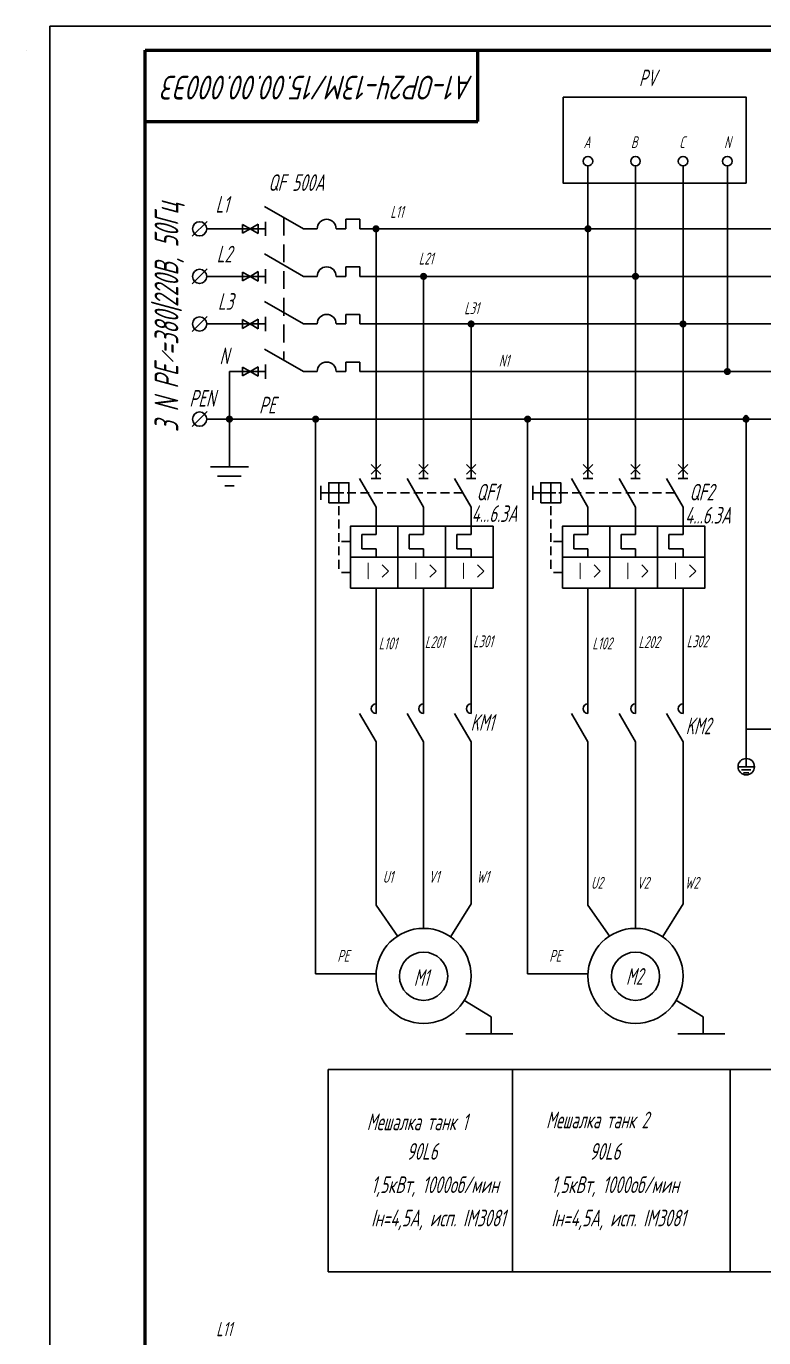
# Model space of a CAD drawing. Header units: millimetres. Extents: x 294 to 6216, y -3442 to 2720.
# Drawn here: x 303.2 to 458.4, y 533.6 to 809.3 of the extents above; entities that cross this region are included whole.
import ezdxf
from ezdxf.enums import TextEntityAlignment as Align

# ---------------------------------------------------------------- set-up
doc = ezdxf.new("R2010")
doc.units = ezdxf.units.MM
doc.header["$LTSCALE"] = 15
for name, pattern in [('DOT', [0.25, 0, -0.25]), ('HIDDEN', [0.375, 0.25, -0.125]), ('HIDDEN2', [0.1875, 0.125, -0.0625]), ('K5LT_BASIC', [0])]:
    doc.linetypes.add(name, pattern=pattern)
doc.layers.add('0.35 TEXT', color=7, linetype='Continuous', lineweight=35)
doc.layers.add('LWT 0.6', color=7, linetype='Continuous', lineweight=50)
doc.layers.add('ШТРИХОВАЯ', color=7, linetype='HIDDEN')
doc.layers.add('ШТРИХОВАЯ 2', color=7, linetype='HIDDEN2')
doc.styles.add('33', font='gost.shx', dxfattribs={"width": 0.75, "oblique": 15, "height": 2.5})
doc.styles.add('34', font='gost.shx', dxfattribs={"width": 0.75, "oblique": 15, "height": 3.5})
doc.styles.add('35', font='gost.shx', dxfattribs={"width": 0.75, "oblique": 15, "height": 5})

# ---------------------------------------------------------------- blocks, each defined once
blk = doc.blocks.new('Контактор 3 ф')
at = {"linetype": 'K5LT_BASIC'}
for p, q in [((0, 0), (0, -4.5)), ((10, 0), (10, -4.5)), ((20, 0), (20, -4.5)), ((0, -10.5), (-3.46, -4.5)), ((10, -10.5), (6.54, -4.5)), ((20, -10.5), (16.54, -4.5)), ((0, -10.5), (0, -15)), ((10, -10.5), (10, -15)), ((20, -10.5), (20, -15))]:
    blk.add_line(p, q, dxfattribs=at)
for centre in [(0, -3.5), (10, -3.5), (20, -3.5)]:
    blk.add_arc(centre, 1, 90, 270, dxfattribs=at)
blk = doc.blocks.new('QF+KK')
for p, q in [((0, 0), (0, -7.5)), ((10, 0), (10, -7.5)), ((20, 0), (20, -7.5)), ((-1, -6.54), (1, -4.54)), ((-1, -4.54), (1, -6.54)), ((9, -6.54), (11, -4.54)), ((9, -4.54), (11, -6.54)), ((19, -6.54), (21, -4.54)), ((19, -4.54), (21, -6.54)), ((0, -13.5), (-3.46, -7.5)), ((-1, -7.5), (1, -7.5)), ((10, -13.5), (6.54, -7.5)), ((9, -7.5), (11, -7.5)), ((20, -13.5), (16.54, -7.5)), ((19, -7.5), (21, -7.5)), ((-11.63, -11.98), (-11.63, -9.02)), ((-9.6, -10.5), (-11.63, -10.5)), ((-6.78, -10.5), (-9.95, -10.5)), ((-7.83, -8.38), (-7.83, -12.62)), ((0, -13.5), (0, -18)), ((10, -13.5), (10, -18)), ((20, -13.5), (20, -18)), ((0, -19.25), (-3, -19.25)), ((-3, -19.25), (-3, -22.25)), ((0, -18), (0, -19.25)), ((4.62, -17.5), (4.62, -24)), ((10, -19.25), (7, -19.25)), ((7, -19.25), (7, -22.25)), ((10, -18), (10, -19.25)), ((14.62, -17.5), (14.62, -24)), ((20, -19.25), (17, -19.25)), ((17, -19.25), (17, -22.25)), ((20, -18), (20, -19.25)), ((-3, -22.25), (0, -22.25)), ((0, -22.25), (0, -24)), ((4.62, -24), (4.62, -30.5)), ((7, -22.25), (10, -22.25)), ((10, -22.25), (10, -24)), ((14.62, -24), (14.62, -30.5)), ((17, -22.25), (20, -22.25)), ((20, -22.25), (20, -24)), ((1.29, -25.61), (2.6, -26.93)), ((2.6, -26.93), (1.29, -28.24)), ((11.31, -25.61), (12.63, -26.93)), ((12.63, -26.93), (11.31, -28.24)), ((21.37, -25.61), (22.68, -26.93)), ((22.68, -26.93), (21.37, -28.24)), ((0, -30.5), (0, -38)), ((10, -30.5), (10, -38)), ((20, -30.5), (20, -38))]:
    blk.add_line(p, q)
for points in [[(-9.95, -12.62), (-5.71, -12.62), (-5.71, -8.38), (-9.95, -8.38)], [(-5.38, -24), (24.62, -24), (24.62, -17.5), (-5.38, -17.5)], [(-5.38, -30.5), (24.62, -30.5), (24.62, -24), (-5.38, -24)]]:
    blk.add_lwpolyline(points, close=True)
at = {"layer": 'ШТРИХОВАЯ 2'}
for p, q in [((18.27, -10.5), (-7.83, -10.5)), ((-7.83, -10.5), (-7.83, -27.25)), ((-5.38, -20.75), (-7.83, -20.75)), ((-5.38, -27.25), (-7.83, -27.25))]:
    blk.add_line(p, q, dxfattribs=at)
at = {"layer": '0.35 TEXT', "style": '34', "width": 0.75}
for p in [(-2, -28.65), (8.03, -28.65), (18.08, -28.65)]:
    blk.add_text('I ', height=3.5, dxfattribs=at).set_placement(p)
blk = doc.blocks.new('11')
at = {"const_width": 0.75}
blk.add_lwpolyline([(-0.375, 0, 1), (0.375, 0, 1)], format="xyb", close=True, dxfattribs=at)
blk = doc.blocks.new('UZIEMIENIE')
for p, q in [((0, 0), (4.85, 0)), ((2.43, 0), (2.43, 2.43)), ((2.43, -0.92), (1.05, -0.92)), ((2.43, -1.78), (1.64, -1.78)), ((2.43, -0.92), (3.8, -0.92)), ((2.43, -1.78), (3.21, -1.78))]:
    blk.add_line(p, q)
blk.add_circle((2.43, 0), 2.43)

msp = doc.modelspace()

# ---------------------------------------------------------------- linework, layer by layer
for p, q in [((1569.213, 809.294, -0.02), (308.213, 809.294, -0.02)), ((308.213, 512.294, -0.02), (308.213, 809.294, -0.02)), ((308.213, 809.294, -0.02), (308.213, 215.294, -0.02)), ((308.213, 512.294, -0.02), (308.213, 809.294, -0.02)), ((308.213, 809.294, -0.02), (308.213, 215.294, -0.02)), ((303.213, 804.294, -0.02), (303.213, 804.294, -0.02)), ((421.396, 779.921, -0.02), (421.392, 766.714, -0.02)), ((431.398, 779.921, -0.02), (431.398, 756.714, -0.02)), ((441.398, 746.714, -0.02), (441.398, 779.921, -0.02)), ((361.532, 766.714, -0.02), (353.358, 771.433, -0.02)), ((341.261, 768.283, -0.02), (338.136, 765.158, -0.02)), ((353.532, 766.714, -0.02), (341.192, 766.714, -0.02)), ((348.709, 767.633, -0.02), (350.441, 766.633, -0.02)), ((348.709, 766.633, -0.02), (348.709, 767.633, -0.02)), ((348.709, 766.795, -0.02), (348.709, 765.795, -0.02)), ((348.709, 765.795, -0.02), (350.441, 766.795, -0.02)), ((352.033, 767.714, -0.02), (350.301, 766.714, -0.02)), ((352.033, 765.714, -0.02), (350.301, 766.714, -0.02)), ((352.033, 766.714, -0.02), (352.033, 767.714, -0.02)), ((352.033, 766.714, -0.02), (352.033, 765.714, -0.02)), ((353.532, 765.214, -0.02), (353.532, 768.214, -0.02)), ((364.428, 766.714, -0.02), (361.532, 766.714, -0.02)), ((368.428, 766.714, -0.02), (370.428, 766.714, -0.02)), ((370.428, 766.714, -0.02), (370.428, 768.714, -0.02)), ((370.428, 768.714, -0.02), (373.428, 768.714, -0.02)), ((373.428, 768.714, -0.02), (373.428, 766.714, -0.02)), ((1547.638, 766.714, -0.02), (373.428, 766.714, -0.02)), ((376.812, 721.714, -0.02), (376.805, 766.714, -0.02)), ((421.398, 721.714, -0.02), (421.392, 766.714, -0.02)), ((361.532, 756.714, -0.02), (353.358, 761.433, -0.02)), ((341.261, 758.283, -0.02), (338.136, 755.158, -0.02)), ((353.532, 755.214, -0.02), (353.532, 758.214, -0.02)), ((370.428, 758.714, -0.02), (373.428, 758.714, -0.02)), ((370.428, 756.714, -0.02), (370.428, 758.714, -0.02)), ((373.428, 758.714, -0.02), (373.428, 756.714, -0.02)), ((353.532, 756.714, -0.02), (341.192, 756.714, -0.02)), ((348.709, 756.633, -0.02), (348.709, 757.633, -0.02)), ((348.709, 757.633, -0.02), (350.441, 756.633, -0.02)), ((348.709, 755.795, -0.02), (350.441, 756.795, -0.02)), ((348.709, 756.795, -0.02), (348.709, 755.795, -0.02)), ((352.033, 757.714, -0.02), (350.301, 756.714, -0.02)), ((352.033, 755.714, -0.02), (350.301, 756.714, -0.02)), ((352.033, 756.714, -0.02), (352.033, 757.714, -0.02)), ((352.033, 756.714, -0.02), (352.033, 755.714, -0.02)), ((364.428, 756.714, -0.02), (361.532, 756.714, -0.02)), ((368.428, 756.714, -0.02), (370.428, 756.714, -0.02)), ((1547.638, 756.714, -0.02), (373.428, 756.714, -0.02)), ((386.812, 721.714, -0.02), (386.812, 756.714, -0.02)), ((431.398, 721.714, -0.02), (431.398, 756.714, -0.02)), ((361.532, 746.714, -0.02), (353.358, 751.433, -0.02)), ((341.261, 748.283, -0.02), (338.136, 745.158, -0.02)), ((348.709, 747.633, -0.02), (350.441, 746.633, -0.02)), ((348.709, 746.633, -0.02), (348.709, 747.633, -0.02)), ((352.033, 747.714, -0.02), (350.301, 746.714, -0.02)), ((352.033, 746.714, -0.02), (352.033, 747.714, -0.02)), ((353.532, 745.214, -0.02), (353.532, 748.214, -0.02)), ((370.428, 746.714, -0.02), (370.428, 748.714, -0.02)), ((370.428, 748.714, -0.02), (373.428, 748.714, -0.02)), ((373.428, 748.714, -0.02), (373.428, 746.714, -0.02)), ((353.532, 746.714, -0.02), (341.192, 746.714, -0.02)), ((348.709, 746.795, -0.02), (348.709, 745.795, -0.02)), ((348.709, 745.795, -0.02), (350.441, 746.795, -0.02)), ((352.033, 745.714, -0.02), (350.301, 746.714, -0.02)), ((352.033, 746.714, -0.02), (352.033, 745.714, -0.02)), ((364.428, 746.714, -0.02), (361.532, 746.714, -0.02)), ((368.428, 746.714, -0.02), (370.428, 746.714, -0.02)), ((1547.638, 746.714, -0.02), (373.428, 746.714, -0.02)), ((396.812, 721.714, -0.02), (396.812, 746.714, -0.02)), ((441.398, 721.714, -0.02), (441.398, 746.714, -0.02)), ((331.848, 741.126, -0.02), (334.152, 738.822, -0.02)), ((361.532, 736.714, -0.02), (353.358, 741.433, -0.02)), ((345.97, 726.714, -0.02), (345.97, 736.714, -0.02)), ((345.97, 736.714, -0.02), (353.532, 736.714, -0.02)), ((348.709, 737.633, -0.02), (350.441, 736.633, -0.02)), ((348.709, 736.633, -0.02), (348.709, 737.633, -0.02)), ((348.709, 736.795, -0.02), (348.709, 735.795, -0.02)), ((348.709, 735.795, -0.02), (350.441, 736.795, -0.02)), ((352.033, 737.714, -0.02), (350.301, 736.714, -0.02)), ((352.033, 735.714, -0.02), (350.301, 736.714, -0.02)), ((352.033, 736.714, -0.02), (352.033, 737.714, -0.02)), ((352.033, 736.714, -0.02), (352.033, 735.714, -0.02)), ((353.532, 735.214, -0.02), (353.532, 738.214, -0.02)), ((364.428, 736.714, -0.02), (361.532, 736.714, -0.02)), ((368.428, 736.714, -0.02), (370.428, 736.714, -0.02)), ((370.428, 736.714, -0.02), (370.428, 738.714, -0.02)), ((370.428, 738.714, -0.02), (373.428, 738.714, -0.02)), ((373.428, 738.714, -0.02), (373.428, 736.714, -0.02)), ((373.428, 736.714, -0.02), (1547.638, 736.714, -0.02)), ((341.261, 728.283, -0.02), (338.136, 725.158, -0.02)), ((341.192, 726.714, -0.02), (353.532, 726.714, -0.02)), ((345.97, 726.714, -0.02), (1547.638, 726.714, -0.02)), ((345.97, 726.714, -0.02), (345.97, 716.714, -0.02)), ((364.107, 610.157, -0.02), (364.107, 727.089, -0.02)), ((408.694, 610.157, -0.02), (408.694, 727.089, -0.02)), ((454.653, 661.519, -0.02), (454.653, 727.089, -0.02)), ((376.812, 721.714, -0.02), (376.812, 714.214, -0.02)), ((386.812, 721.714, -0.02), (386.812, 714.214, -0.02)), ((396.812, 721.714, -0.02), (396.812, 714.214, -0.02)), ((421.398, 721.714, -0.02), (421.398, 714.214, -0.02)), ((431.398, 721.714, -0.02), (431.398, 714.214, -0.02)), ((441.398, 721.714, -0.02), (441.398, 714.214, -0.02)), ((345.97, 716.714, -0.02), (341.97, 716.714, -0.02)), ((345.97, 714.714, -0.02), (343.47, 714.714, -0.02)), ((345.97, 716.714, -0.02), (349.97, 716.714, -0.02)), ((345.97, 714.714, -0.02), (348.47, 714.714, -0.02)), ((345.97, 712.714, -0.02), (344.97, 712.714, -0.02)), ((345.97, 712.714, -0.02), (346.97, 712.714, -0.02)), ((376.812, 691.214, -0.02), (376.812, 669.354, -0.02)), ((386.812, 691.214, -0.02), (386.812, 669.354, -0.02)), ((396.812, 691.214, -0.02), (396.812, 669.354, -0.02)), ((421.398, 691.214, -0.02), (421.398, 669.354, -0.02)), ((431.398, 691.214, -0.02), (431.398, 669.354, -0.02)), ((441.398, 691.214, -0.02), (441.398, 669.354, -0.02)), ((460.9, 661.519, -0.02), (454.653, 661.519, -0.02)), ((376.812, 654.318, -0.02), (376.812, 624.588, -0.02)), ((386.812, 654.324, -0.02), (386.812, 619.687, -0.02)), ((396.812, 654.354, -0.02), (396.812, 624.858, -0.02)), ((421.398, 654.318, -0.02), (421.398, 624.588, -0.02)), ((431.398, 654.324, -0.02), (431.398, 619.687, -0.02)), ((441.398, 654.354, -0.02), (441.398, 624.858, -0.02)), ((376.812, 624.588, -0.02), (381.393, 617.976, -0.02)), ((396.812, 624.858, -0.02), (392.56, 617.989, -0.02)), ((421.398, 624.588, -0.02), (425.98, 617.976, -0.02)), ((441.398, 624.858, -0.02), (437.147, 617.989, -0.02)), ((376.799, 610.157, -0.02), (364.107, 610.157, -0.02)), ((421.385, 610.157, -0.02), (408.694, 610.157, -0.02)), ((366.759, 589.988, -0.02), (366.759, 547.465, -0.02)), ((366.759, 589.988, -0.02), (1532.537, 589.988, -0.02)), ((405.498, 589.988, -0.02), (405.498, 547.465, -0.02)), ((451.329, 589.988, -0.02), (451.329, 547.465, -0.02)), ((366.759, 547.465, -0.02), (1532.537, 547.465, -0.02))]:
    msp.add_line(p, q)
at = {"color": 0}
msp.add_line((450.723, 779.921, -0.02), (450.723, 736.894, -0.02), dxfattribs=at)
at = {"lineweight": 25}
msp.add_line((454.653, 661.519, -0.02), (454.653, 655.38, -0.02), dxfattribs=at)
at = {"linetype": 'DOT', "lineweight": 25}
msp.add_line((456.499, 661.519, -0.02), (460.805, 661.519, -0.02), dxfattribs=at)
at = {"linetype": 'Continuous'}
for p, q in [((395.303, 604.566, -0.02), (401.059, 601.052, -0.02)), ((439.89, 604.566, -0.02), (445.645, 601.052, -0.02)), ((401.059, 601.052, -0.02), (401.059, 597.538, -0.02)), ((445.645, 601.052, -0.02), (445.645, 597.538, -0.02)), ((395.714, 597.538, -0.02), (405.581, 597.538, -0.02)), ((440.301, 597.538, -0.02), (450.167, 597.538, -0.02))]:
    msp.add_line(p, q, dxfattribs=at)
at = {"elevation": -0.02}
msp.add_lwpolyline([(416.161, 794.409), (454.677, 794.409), (454.677, 776.314), (416.161, 776.314)], close=True, dxfattribs=at)
at = {"const_width": 0.75, "elevation": -0.02}
for points in [[(376.43, 766.714, 1), (377.18, 766.714, 1)], [(421.017, 766.714, 1), (421.767, 766.714, 1)], [(386.437, 756.714, 1), (387.187, 756.714, 1)], [(431.023, 756.714, 1), (431.773, 756.714, 1)], [(396.437, 746.714, 1), (397.187, 746.714, 1)], [(441.023, 746.714, 1), (441.773, 746.714, 1)], [(345.595, 726.714, 1), (346.345, 726.714, 1)], [(363.732, 726.714, 1), (364.482, 726.714, 1)], [(408.319, 726.714, 1), (409.069, 726.714, 1)], [(454.278, 726.714, 1), (455.028, 726.714, 1)]]:
    msp.add_lwpolyline(points, format="xyb", close=True, dxfattribs=at)
for centre, radius in [((421.397, 780.921, -0.02), 1), ((431.398, 780.921, -0.02), 1), ((441.398, 780.921, -0.02), 1), ((450.723, 780.921, -0.02), 1), ((339.692, 766.714, -0.02), 1.5), ((339.692, 756.714, -0.02), 1.5), ((339.692, 746.714, -0.02), 1.5), ((339.692, 726.714, -0.02), 1.5), ((386.812, 609.691, -0.02), 9.996), ((431.398, 609.691, -0.02), 9.996), ((386.812, 609.616, -0.02), 5.073), ((431.398, 609.616, -0.02), 5.073)]:
    msp.add_circle(centre, radius)
for centre, radius, start, end in [((366.428, 766.714, -0.02), 2, 0, 180), ((376.812, 766.534, -0.02), 0.375, 0, 180), ((376.812, 766.534, -0.02), 0.375, 0, 180), ((376.812, 766.534, -0.02), 0.375, 180, 0), ((376.812, 766.534, -0.02), 0.375, 180, 0), ((421.398, 766.534, -0.02), 0.375, 0, 180), ((421.398, 766.534, -0.02), 0.375, 180, 0), ((366.428, 756.714, -0.02), 2, 0, 180), ((386.878, 756.534, -0.02), 0.375, 0, 180), ((386.878, 756.534, -0.02), 0.375, 0, 180), ((386.878, 756.534, -0.02), 0.375, 180, 0), ((386.878, 756.534, -0.02), 0.375, 180, 0), ((431.464, 756.534, -0.02), 0.375, 0, 180), ((431.464, 756.534, -0.02), 0.375, 180, 0), ((366.428, 746.714, -0.02), 2, 0, 180), ((396.943, 746.534, -0.02), 0.375, 0, 180), ((396.943, 746.534, -0.02), 0.375, 0, 180), ((396.943, 746.534, -0.02), 0.375, 180, 0), ((396.943, 746.534, -0.02), 0.375, 180, 0), ((441.53, 746.534, -0.02), 0.375, 0, 180), ((441.53, 746.534, -0.02), 0.375, 180, 0), ((366.428, 736.714, -0.02), 2, 0, 180), ((345.97, 726.714, -0.02), 0.375, 0, 180), ((345.97, 726.714, -0.02), 0.375, 180, 0), ((454.653, 727.089, -0.02), 0.375, 0, 180), ((454.653, 727.089, -0.02), 0.375, 180, 0)]:
    msp.add_arc(centre, radius, start, end)
at = {"layer": 'LWT 0.6'}
for p, q in [((328.213, 804.294, -0.02), (1564.213, 804.294, -0.02)), ((328.213, 220.294, -0.02), (328.213, 804.294, -0.02)), ((398.213, 789.294, -0.02), (398.213, 804.294, -0.02)), ((328.213, 789.294, -0.02), (398.213, 789.294, -0.02))]:
    msp.add_line(p, q, dxfattribs=at)
at = {"layer": 'ШТРИХОВАЯ'}
msp.add_line((357.445, 769.074, -0.02), (357.445, 739.074, -0.02), dxfattribs=at)

# ---------------------------------------------------------------- block references
for name, p in [('11', (450.723, 736.714, -0.02)), ('QF+KK', (376.812, 721.714, -0.02)), ('QF+KK', (421.398, 721.714, -0.02)), ('Контактор 3 ф', (376.812, 669.354, -0.02)), ('Контактор 3 ф', (421.398, 669.354, -0.02))]:
    msp.add_blockref(name, p)
at = {"xscale": 0.711002539814217, "yscale": 0.711002539817855, "zscale": 0.7110025398181037}
msp.add_blockref('UZIEMIENIE', (452.963, 653.655, -0.02), dxfattribs=at)

# ---------------------------------------------------------------- texts
at = {"layer": '0.35 TEXT', "oblique": 15}
for s, height, style, width, p in [('PV', 3.5, '34', 0.75, (432.14, 796.68, -0.02)), ('A', 2.5, '33', 0.8, (420.456, 783.667, -0.02)), ('B', 2.5, '33', 0.8, (430.423, 783.667, -0.02)), ('C', 2.5, '33', 0.8, (440.59, 783.667, -0.02)), ('N', 2.5, '33', 0.8, (450.037, 783.667, -0.02)), ('QF 500A', 3.5, '34', 0.8, (354.142, 774.684, -0.02)), ('L1', 3.5, '34', 0.8, (343.047, 770.097, -0.02)), ('L11', 2.5, '33', 0.8, (379.815, 769.018, -0.02)), ('L2', 3.5, '34', 0.8, (343.29, 759.65, -0.02)), ('L21', 2.5, '33', 0.8, (385.795, 759.213, -0.02)), ('L3', 3.5, '34', 0.8, (343.533, 749.688, -0.02)), ('L31', 2.5, '33', 0.8, (395.36, 748.774, -0.02)), ('N', 3.5, '34', 0.8, (343.866, 738.238, -0.02)), ('N1', 2.5, '33', 0.8, (402.634, 737.748, -0.02)), ('PEN', 3.5, '34', 0.8, (337.545, 729.339, -0.02)), ('РЕ', 3.5, '34', 0.8, (352.191, 727.907, -0.02)), ('QF1', 3.5, '34', 0.8, (397.942, 709.614, -0.02)), ('QF2', 3.5, '34', 0.8, (442.742, 709.614, -0.02)), ('4...6.3A', 3.5, '34', 0.8, (396.91, 705.104, -0.02)), ('4...6.3A', 3.5, '34', 0.8, (441.827, 704.761, -0.02)), ('L201', 2.5, '33', 0.8, (387.078, 678.607, -0.02)), ('L301', 2.5, '33', 0.8, (397.214, 678.755, -0.02)), ('L202', 2.5, '33', 0.8, (432.016, 678.607, -0.02)), ('L302', 2.5, '33', 0.8, (442.152, 678.755, -0.02)), ('L101', 2.5, '33', 0.8, (377.372, 678.326, -0.02)), ('L102', 2.5, '33', 0.8, (422.31, 678.326, -0.02)), ('KM1', 3.5, '34', 0.75, (396.706, 661.198, -0.02)), ('KM2', 3.5, '34', 0.75, (441.963, 660.471, -0.02)), ('U1', 2.5, '33', 0.8, (378.213, 629.266, -0.02)), ('V1', 2.5, '33', 0.8, (387.863, 629.266, -0.02)), ('W1', 2.5, '33', 0.8, (397.972, 629.266, -0.02)), ('U2', 2.5, '33', 0.8, (422.028, 628.008, -0.02)), ('V2', 2.5, '33', 0.8, (431.678, 628.008, -0.02)), ('W2', 2.5, '33', 0.8, (441.787, 628.008, -0.02)), ('PE', 2.5, '33', 0.8, (368.674, 612.648, -0.02)), ('PE', 2.5, '33', 0.8, (413.26, 612.648, -0.02)), ('M1', 3.5, '34', 0.75, (384.763, 607.601, -0.02)), ('M2', 3.5, '34', 0.75, (429.405, 607.836, -0.02)), ('Мешалка танк 1', 3.5, '34', 0.75, (374.87, 577.261, -0.02)), ('Мешалка танк 2', 3.5, '34', 0.75, (412.588, 577.664, -0.02)), ('90L6', 3.5, '34', 0.8, (383.251, 571.05, -0.02)), ('90L6', 3.5, '34', 0.8, (421.719, 571.05, -0.02)), ('1,5кВт, 1000об/мин', 3.5, '34', 0.8, (375.775, 564.05, -0.02)), ('1,5кВт, 1000об/мин', 3.5, '34', 0.8, (413.697, 564.05, -0.02)), ('Iн=4,5А, исп. IM3081', 3.5, '34', 0.8, (375.775, 557.05, -0.02)), ('Iн=4,5А, исп. IM3081', 3.5, '34', 0.8, (413.697, 557.05, -0.02)), ('L11', 3, '33', 0.8, (343.177, 533.962, -0.02))]:
    msp.add_text(s, height=height, dxfattribs=dict(at, style=style, width=width)).set_placement(p)
at = {"layer": '0.35 TEXT', "style": '35', "oblique": 15, "width": 0.885568}
msp.add_text('A1-ОР2Ч-13М/15.00.00.000Э3', height=5, rotation=180, dxfattribs=at).set_placement((397.268, 798.904, -0.02), (332.268, 798.904, -0.02), align=Align.FIT)
at = {"layer": '0.35 TEXT', "style": '35', "oblique": 15, "width": 0.8}
msp.add_text('3 N PE =380|220B, 50Гц', height=5, rotation=90, dxfattribs=at).set_placement((335.22, 723.971, -0.02))

doc.saveas('drawing.dxf')
